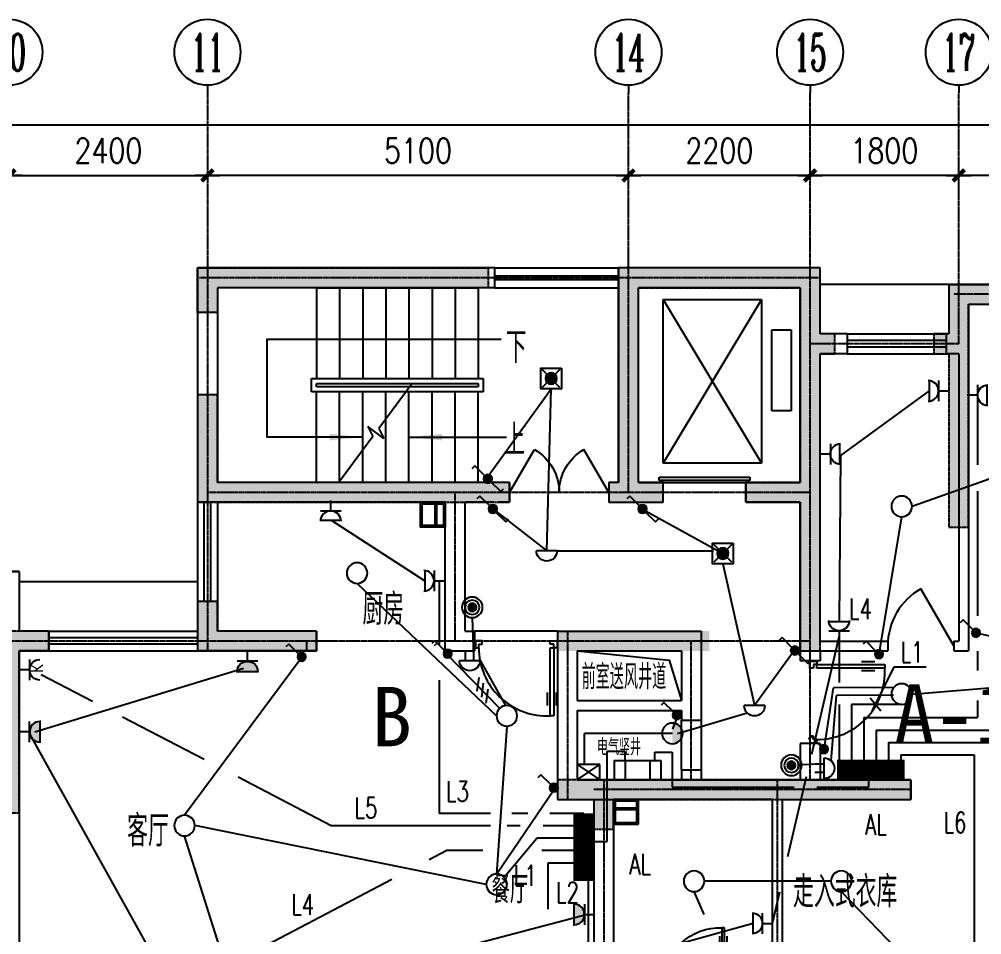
# Model space of a CAD drawing. Extents: x -170759 to 304867, y -311201 to 112352.
# Drawn here: x -66572 to -54913, y -274861 to -263772 of the extents above; entities that cross this region are included whole.
import ezdxf
from ezdxf.enums import TextEntityAlignment as Align

# ---------------------------------------------------------------- set-up
doc = ezdxf.new("R2010")
doc.units = 0
for name, pattern in [('ACAD_ISO04W100', [30.5, 24, -3, 0.5, -3]), ('DASH', [0.35, 0.25, -0.1]), ('DOTE', [2.42, 2, -0.2, 0.02, -0.2])]:
    doc.linetypes.add(name, pattern=pattern)
doc.layers.get('0').update_dxf_attribs({"linetype": 'CONTINUOUS'})
doc.layers.get('DEFPOINTS').update_dxf_attribs({"linetype": 'CONTINUOUS'})
for name, color, linetype in [('AXIS', 3, 'CONTINUOUS'), ('AXIS_TEXT', 7, 'CONTINUOUS'), ('DOOR', 2, 'CONTINUOUS'), ('DOTE', 251, 'CONTINUOUS'), ('EQUIP', 3, 'CONTINUOUS'), ('PUB_DIM', 3, 'CONTINUOUS'), ('PUB_DIM1', 3, 'CONTINUOUS'), ('STAIR', 2, 'CONTINUOUS'), ('TC', 253, 'CONTINUOUS'), ('TEX', 7, 'CONTINUOUS'), ('TEXT', 6, 'CONTINUOUS'), ('WALL', 7, 'CONTINUOUS'), ('WINDOW', 151, 'CONTINUOUS'), ('WINDOW_TEXT', 7, 'CONTINUOUS'), ('WIRE', 1, 'CONTINUOUS'), ('WZ', 3, 'CONTINUOUS'), ('ZXX', 2, 'ACAD_ISO04W100'), ('标注', 7, 'CONTINUOUS')]:
    doc.layers.add(name, color=color, linetype=linetype)
doc.styles.add('-黑体', font='SIMHEI.TTF', dxfattribs={"width": 0.8})
doc.styles.add('COMPLEX', font='COMPLEX')
doc.styles.add('DIM_FONT', font='SIMPLEX.shx', dxfattribs={"width": 0.8})
doc.styles.add('HZFS', font='txt.shx', dxfattribs={"width": 0.8, "bigfont": 'msi_fsx.shx'})
doc.styles.add('HZS', font='txt', dxfattribs={"width": 0.7, "bigfont": 'HZS'})
doc.styles.add('HZXXX', font='romans', dxfattribs={"width": 0.7, "bigfont": 'hzs'})
doc.styles.add('SIMPLEX', font='SIMPLEX.SHX')
doc.dimstyles.new('AXIS', dxfattribs={"dimtxt": 300, "dimasz": 1, "dimexe": 250, "dimexo": 300, "dimgap": 150, "dimtad": 1, "dimdec": 0, "dimdsep": 46, "dimtxsty": 'DIM_FONT', "dimblk": '_DIMX', "dimblk1": '_DIMX', "dimblk2": '_DIMX', "dimcen": 2.5, "dimse1": 1, "dimse2": 1, "dimclrd": 3, "dimclre": 3, "dimclrt": 7, "dimadec": 0, "dimazin": 0, "dimtfac": 1, "dimtdec": 0, "dimtix": 1, "dimtmove": 2, "dimatfit": 3, "dimldrblk": '_DIMX', "dimfxl": 0, "dimtolj": 1, "dimtzin": 0, "dimarcsym": 0})

# ---------------------------------------------------------------- blocks, each defined once
blk = doc.blocks.new('_LINKPT1')
blk.add_line((0, 0), (0, 0))
blk = doc.blocks.new('_X28BKO')
for p, q in [((0.147, 0.356), (0.625, 0.833)), ((0.625, 0.833), (0.766, 0.692)), ((-0.147, 0.061), (-0.625, -0.417)), ((-0.625, -0.417), (-0.766, -0.275))]:
    blk.add_line(p, q)
blk.add_circle((0, 0.208), 0.208)
blk.add_circle((0, 0.208), 0.208)
for points in [[(0.18, 0.313), (-0.18, 0.313), (0.208, 0.208), (-0.208, 0.208)], [(-0.18, 0.313), (0.18, 0.313), (-0.208, 0.208), (0.208, 0.208)], [(0.18, 0.104), (-0.18, 0.104), (0.208, 0.208), (-0.208, 0.208)], [(-0.18, 0.104), (0.18, 0.104), (-0.208, 0.208), (0.208, 0.208)], [(0.104, 0.389), (-0.104, 0.389), (0.18, 0.313), (-0.18, 0.313)], [(-0.104, 0.389), (0.104, 0.389), (-0.18, 0.313), (0.18, 0.313)], [(0.104, 0.028), (-0.104, 0.028), (0.18, 0.104), (-0.18, 0.104)], [(-0.104, 0.028), (0.104, 0.028), (-0.18, 0.104), (0.18, 0.104)], [(0, 0.417), (0, 0.417), (0.104, 0.389), (-0.104, 0.389)], [(0, 0.417), (0, 0.417), (-0.104, 0.389), (0.104, 0.389)], [(0, 0), (0, 0), (0.104, 0.028), (-0.104, 0.028)], [(0, 0), (0, 0), (-0.104, 0.028), (0.104, 0.028)]]:
    blk.add_solid(points)
at = {"xscale": 0.002, "yscale": 0.002, "zscale": 0.002}
for p in [(-0.208, 0.208), (0, 0.417), (0.208, 0.208), (0, 0)]:
    blk.add_blockref('_LINKPT1', p, dxfattribs=at)
at = {"style": 'DIM_FONT', "width": 0.8, "flags": 9}
blk.add_attdef('A', (0, 0), '', height=0.00002, dxfattribs=at)
blk = doc.blocks.new('_DBLK1')
for p, q in [((-0.5, 0), (-0.25, -0.433)), ((0.5, 0), (0.25, -0.433))]:
    blk.add_line(p, q)
for centre, start, end in [((-0.5, 0), 300, 0), ((0.5, 0), 180, 240)]:
    blk.add_arc(centre, 0.5, start, end)
at = {"layer": 'WINDOW_TEXT', "style": 'SIMPLEX', "flags": 9}
blk.add_attdef('A', text='', height=1, dxfattribs=at).set_placement((0, 1.5), align=Align.MIDDLE)
blk = doc.blocks.new('_WBLK')
for p, q in [((-0.5, 0.5), (0.5, 0.5)), ((0.5, 0.1667), (-0.5, 0.1667)), ((0.5, -0.1667), (-0.5, -0.1667)), ((-0.5, -0.5), (0.5, -0.5))]:
    blk.add_line(p, q)
at = {"layer": 'WINDOW_TEXT', "style": 'SIMPLEX', "flags": 9}
blk.add_attdef('A', text='', height=1, dxfattribs=at).set_placement((0, 1.5), align=Align.MIDDLE)
blk = doc.blocks.new('M_X23')
for p, q in [((-0.5, 1.05), (-0.5, 1)), ((-0.5, 1), (0.5, 1)), ((0.5, 1.05), (0.5, 1)), ((0.5, 0.5), (-0.5, 0.5)), ((0, 0.5), (0, 0))]:
    blk.add_line(p, q)
blk.add_arc((0, 1), 0.5, 180, 0)
for points in [[(0.433, 0.75), (-0.433, 0.75), (0.5, 1), (-0.5, 1)], [(0.25, 0.567), (-0.25, 0.567), (0.433, 0.75), (-0.433, 0.75)], [(0, 0.5), (0, 0.5), (0.25, 0.567), (-0.25, 0.567)]]:
    blk.add_solid(points)
blk.add_blockref('_LINKPT1', (0.001, 0))
at = {"width": 0.8, "flags": 9}
blk.add_attdef('A', (0, 0), '', height=0.00002, dxfattribs=at)
blk = doc.blocks.new('_X27OFR')
for p, q in [((0.25, 0.25), (-0.25, 0.25)), ((0, 0.25), (0, 0))]:
    blk.add_line(p, q)
blk.add_arc((0, 0.5), 0.25, 180, 0)
at = {"xscale": 0.002, "yscale": 0.002, "zscale": 0.002}
blk.add_blockref('_LINKPT1', (0, 0), dxfattribs=at)
at = {"style": 'DIM_FONT', "width": 0.8}
blk.add_text('K', height=0.3, dxfattribs=at).set_placement((-0.075, 0.274))
at = {"style": 'DIM_FONT', "width": 0.8, "flags": 9}
blk.add_attdef('A', (0, 0), '', height=0.00002, dxfattribs=at)
blk = doc.blocks.new('_Y0FUQ')
blk.add_circle((0, 0), 0.5)
at = {"xscale": 0.002, "yscale": 0.002, "zscale": 0.002}
for p in [(0, 0.5), (-0.5, 0), (0.5, 0), (0, -0.5)]:
    blk.add_blockref('_LINKPT1', p, dxfattribs=at)
at = {"style": 'DIM_FONT', "width": 0.8, "flags": 9}
blk.add_attdef('A', (0, 0), '', height=0.00002, dxfattribs=at)
blk = doc.blocks.new('M_A23MCU')
for p, q in [((-0.454, 0.081), (-0.454, 0.905)), ((-0.454, 0.905), (-0.413, 0.905)), ((-0.413, 0.905), (-0.413, 0.081)), ((-0.489, 0.782), (-0.489, 0.624)), ((-0.378, 0.782), (-0.378, 0.624)), ((-0.495, -0.002), (-0.495, 0.081)), ((-0.495, 0.081), (-0.454, 0.081)), ((-0.413, 0.081), (-0.454, 0.081)), ((-0.454, 0.081), (-0.454, 0.039)), ((-0.454, 0.039), (-0.413, 0.039)), ((-0.413, 0.039), (-0.413, -0.002)), ((0.412, 0.039), (0.412, -0.002)), ((0.453, 0.039), (0.412, 0.039)), ((0.453, 0.081), (0.453, 0.039)), ((0.494, 0.081), (0.453, 0.081)), ((0.494, -0.002), (0.494, 0.081)), ((-0.413, -0.002), (-0.495, -0.002)), ((-0.495, -0.002), (-0.495, -0.002)), ((0.412, -0.002), (0.494, -0.002)), ((0.494, -0.002), (0.494, -0.002))]:
    blk.add_line(p, q)
blk.add_arc((-0.372, 0.082), 0.825, 359.9283, 92.866)
blk = doc.blocks.new('M_X24ZVU')
for p, q in [((0.497, 0.95), (-0.497, 0.95)), ((0.5, 0.5), (-0.5, 0.5)), ((0, 0.5), (0, 0))]:
    blk.add_line(p, q)
blk.add_arc((0, 1), 0.5, 180, 0)
blk.add_blockref('_LINKPT1', (0, 0))
at = {"width": 0.8, "flags": 9}
blk.add_attdef('A', (0, 0), '', height=0.00002, dxfattribs=at)
blk = doc.blocks.new('M_X2')
for p, q in [((0.147, 0.356), (0.625, 0.833)), ((0.625, 0.833), (0.766, 0.692))]:
    blk.add_line(p, q)
blk.add_circle((0, 0.208), 0.208)
for points in [[(-0.18, 0.313), (0.18, 0.313), (-0.208, 0.208), (0.208, 0.208)], [(-0.18, 0.104), (0.18, 0.104), (-0.208, 0.208), (0.208, 0.208)], [(-0.104, 0.389), (0.104, 0.389), (-0.18, 0.313), (0.18, 0.313)], [(-0.104, 0.028), (0.104, 0.028), (-0.18, 0.104), (0.18, 0.104)], [(0, 0.417), (0, 0.417), (-0.104, 0.389), (0.104, 0.389)], [(0, 0), (0, 0), (-0.104, 0.028), (0.104, 0.028)]]:
    blk.add_solid(points)
for p in [(-0.208, 0.208), (0, 0.417), (0.208, 0.208), (0, 0)]:
    blk.add_blockref('_LINKPT1', p)
at = {"width": 0.8, "flags": 9}
blk.add_attdef('A', (0, 0), '', height=0.00002, dxfattribs=at)
blk = doc.blocks.new('M_Y22UGQ')
blk.add_circle((0, 0.5), 0.5)
for points in [[(0.433, 0.25), (-0.433, 0.25), (0.5, 0.5), (-0.5, 0.5)], [(0.25, 0.067), (-0.25, 0.067), (0.433, 0.25), (-0.433, 0.25)], [(0, 0), (0, 0), (0.25, 0.067), (-0.25, 0.067)]]:
    blk.add_solid(points)
for p in [(0, 1), (0, 1), (-0.5, 0.5), (-0.5, 0.5), (0.5, 0.5), (0.5, 0.5), (0, 0), (0, 0)]:
    blk.add_blockref('_LINKPT1', p)
at = {"width": 0.8, "flags": 9}
blk.add_attdef('A', (0, 0), '', height=0.00002, dxfattribs=at)
blk = doc.blocks.new('M_X6')
for p, q in [((0.147, 0.356), (0.625, 0.833)), ((0.512, 0.72), (0.653, 0.579)), ((0.625, 0.833), (0.766, 0.692))]:
    blk.add_line(p, q)
blk.add_circle((0, 0.208), 0.208)
for points in [[(-0.18, 0.313), (0.18, 0.313), (-0.208, 0.208), (0.208, 0.208)], [(-0.18, 0.104), (0.18, 0.104), (-0.208, 0.208), (0.208, 0.208)], [(-0.104, 0.389), (0.104, 0.389), (-0.18, 0.313), (0.18, 0.313)], [(-0.104, 0.028), (0.104, 0.028), (-0.18, 0.104), (0.18, 0.104)], [(0, 0.417), (0, 0.417), (-0.104, 0.389), (0.104, 0.389)], [(0, 0), (0, 0), (-0.104, 0.028), (0.104, 0.028)]]:
    blk.add_solid(points)
for p in [(-0.208, 0.208), (0, 0.417), (0.208, 0.208), (0, 0)]:
    blk.add_blockref('_LINKPT1', p)
at = {"width": 0.8, "flags": 9}
blk.add_attdef('A', (0, 0), '', height=0.00002, dxfattribs=at)
blk = doc.blocks.new('M_I41IIR')
for p, q in [((-0.5, 0), (0.5, 0)), ((-0.2, 0), (-0.2, -0.45)), ((0.2, 0), (0.2, -0.45))]:
    blk.add_line(p, q)
blk.add_arc((0, 0), 0.5, 0, 180)
for p in [(-0.2, -0.45), (0.2, -0.45)]:
    blk.add_blockref('_LINKPT1', p)
at = {"width": 0.8, "flags": 9}
blk.add_attdef('A', (0, 0), '', height=0.00002, dxfattribs=at)
blk = doc.blocks.new('_WIE3')
for p, q in [((-0.2, 0.4), (-1, -0.4)), ((0.4, 0.4), (-0.4, -0.4)), ((1, 0.4), (0.2, -0.4))]:
    blk.add_line(p, q)
at = {"width": 0.8}
blk.add_attdef('N', text='', height=1, dxfattribs=at).set_placement((-0.017, 1.056), align=Align.MIDDLE)
blk = doc.blocks.new('M_I58TDZ')
for radius in [0.5, 0.35, 0.2]:
    blk.add_circle((0, 0), radius)
for points in [[(-0.173, 0.1), (0.173, 0.1), (-0.2, 0), (0.2, 0)], [(-0.173, -0.1), (0.173, -0.1), (-0.2, 0), (0.2, 0)], [(-0.1, 0.173), (0.1, 0.173), (-0.173, 0.1), (0.173, 0.1)], [(0, 0.2), (0, 0.2), (-0.1, 0.173), (0.1, 0.173)], [(-0.1, -0.173), (0.1, -0.173), (-0.173, -0.1), (0.173, -0.1)], [(0, -0.2), (0, -0.2), (-0.1, -0.173), (0.1, -0.173)]]:
    blk.add_solid(points)
for p in [(0, 0.5), (-0.5, 0), (0.5, 0), (0, -0.5)]:
    blk.add_blockref('_LINKPT1', p)
at = {"width": 0.8, "flags": 9}
blk.add_attdef('A', (0, 0), '', height=0.00002, dxfattribs=at)
blk = doc.blocks.new('M_Y9')
for p, q in [((-0.429, 0.429), (0.429, -0.429)), ((-0.429, -0.429), (0.429, 0.429))]:
    blk.add_line(p, q)
blk.add_lwpolyline([(-0.5, 0.5), (-0.5, -0.5), (0.5, -0.5), (0.5, 0.5)], close=True)
blk.add_circle((0, 0), 0.275)
for points in [[(-0.238, 0.137), (0.238, 0.137), (-0.275, 0), (0.275, 0)], [(-0.238, -0.137), (0.238, -0.137), (-0.275, 0), (0.275, 0)], [(-0.137, 0.238), (0.137, 0.238), (-0.238, 0.137), (0.238, 0.137)], [(0, 0.275), (0, 0.275), (-0.137, 0.238), (0.137, 0.238)], [(-0.137, -0.238), (0.137, -0.238), (-0.238, -0.137), (0.238, -0.137)], [(0, -0.275), (0, -0.275), (-0.137, -0.238), (0.137, -0.238)]]:
    blk.add_solid(points)
for p in [(0, 0.5), (-0.5, 0), (0.5, 0), (0, -0.5)]:
    blk.add_blockref('_LINKPT1', p)
at = {"width": 0.8, "flags": 9}
blk.add_attdef('A', (0, 0), '', height=0.00002, dxfattribs=at)
blk = doc.blocks.new('_Y0SCX')
blk.add_line((-0.5, 0), (0.5, 0))
blk.add_arc((0, 0), 0.5, 180, 0)
at = {"xscale": 0.002, "yscale": 0.002, "zscale": 0.002}
for p in [(-0.5, 0), (0, 0), (0.5, 0), (0, -0.5)]:
    blk.add_blockref('_LINKPT1', p, dxfattribs=at)
at = {"style": 'DIM_FONT', "width": 0.8, "flags": 9}
blk.add_attdef('A', (0, 0), '', height=0.00002, dxfattribs=at)
blk = doc.blocks.new('_DBLK')
blk.add_line((-0.5, 0), (0, -0.866))
blk.add_arc((-0.5, 0), 1, 300, 0)
at = {"layer": 'WINDOW_TEXT', "style": 'SIMPLEX', "flags": 9}
blk.add_attdef('A', text='', height=1, dxfattribs=at).set_placement((0, 1.5), align=Align.MIDDLE)
blk = doc.blocks.new('_DIMX')
blk.add_line((-150, 0), (150, 0))
at = {"const_width": 50}
blk.add_lwpolyline([(-70, -70), (70, 70)], dxfattribs=at)
blk = doc.blocks.new('*D594')
at = {"layer": 'AXIS', "color": 3, "lineweight": -2}
blk.add_line((-56993, -265664), (-59191, -265664), dxfattribs=at)
at = {"layer": 'DEFPOINTS', "color": 0}
for p in [(-59192, -265664), (-56992, -266590), (-59192, -266663)]:
    blk.add_point(p, dxfattribs=at)
at = {"layer": 'AXIS', "color": 3, "lineweight": -2, "rotation": 180}
blk.add_blockref('_DIMX', (-59192, -265664), dxfattribs=at)
at = {"layer": 'AXIS', "color": 3, "lineweight": -2}
blk.add_blockref('_DIMX', (-56992, -265664), dxfattribs=at)
at = {"layer": 'AXIS', "color": 7, "insert": (-58092, -265364), "char_height": 300, "attachment_point": 5, "style": 'DIM_FONT'}
blk.add_mtext('\\A1;2200', dxfattribs=at)
blk = doc.blocks.new('_AXISO')
blk.add_circle((0, 0), 0.5)
at = {"layer": 'AXIS_TEXT', "style": 'COMPLEX', "width": 1.041667}
blk.add_attdef('A', text='', height=0.56, dxfattribs=at).set_placement((-0.25, -0.28), (0.25, -0.28), align=Align.FIT)
blk = doc.blocks.new('*D597')
at = {"layer": 'AXIS', "color": 3, "lineweight": -2}
blk.add_line((-59193, -265664), (-64291, -265664), dxfattribs=at)
at = {"layer": 'DEFPOINTS', "color": 0}
for p in [(-64292, -265664), (-64292, -266590), (-59192, -266663)]:
    blk.add_point(p, dxfattribs=at)
at = {"layer": 'AXIS', "color": 3, "lineweight": -2, "rotation": 180}
blk.add_blockref('_DIMX', (-64292, -265664), dxfattribs=at)
at = {"layer": 'AXIS', "color": 3, "lineweight": -2}
blk.add_blockref('_DIMX', (-59192, -265664), dxfattribs=at)
at = {"layer": 'AXIS', "color": 7, "insert": (-61742, -265364), "char_height": 300, "attachment_point": 5, "style": 'DIM_FONT'}
blk.add_mtext('\\A1;5100', dxfattribs=at)
blk = doc.blocks.new('_ARROW')
blk.add_solid([(0, 0), (-1, 0.1), (-1, -0.1)])
blk = doc.blocks.new('*D602')
at = {"layer": 'AXIS', "color": 3, "lineweight": -2}
blk.add_line((-55193, -265664), (-56991, -265664), dxfattribs=at)
at = {"layer": 'DEFPOINTS', "color": 0}
for p in [(-56992, -265664), (-55192, -266443), (-56992, -266590)]:
    blk.add_point(p, dxfattribs=at)
at = {"layer": 'AXIS', "color": 3, "lineweight": -2, "rotation": 180}
blk.add_blockref('_DIMX', (-56992, -265664), dxfattribs=at)
at = {"layer": 'AXIS', "color": 3, "lineweight": -2}
blk.add_blockref('_DIMX', (-55192, -265664), dxfattribs=at)
at = {"layer": 'AXIS', "color": 7, "insert": (-56092, -265364), "char_height": 300, "attachment_point": 5, "style": 'DIM_FONT'}
blk.add_mtext('\\A1;1800', dxfattribs=at)
blk = doc.blocks.new('*D603')
at = {"layer": 'AXIS', "color": 3, "lineweight": -2}
blk.add_line((-50793, -265664), (-55191, -265664), dxfattribs=at)
at = {"layer": 'DEFPOINTS', "color": 0}
for p in [(-55192, -265664), (-55192, -266490), (-50792, -266552)]:
    blk.add_point(p, dxfattribs=at)
at = {"layer": 'AXIS', "color": 3, "lineweight": -2, "rotation": 180}
blk.add_blockref('_DIMX', (-55192, -265664), dxfattribs=at)
at = {"layer": 'AXIS', "color": 3, "lineweight": -2}
blk.add_blockref('_DIMX', (-50792, -265664), dxfattribs=at)
at = {"layer": 'AXIS', "color": 7, "insert": (-52992, -265364), "char_height": 300, "attachment_point": 5, "style": 'DIM_FONT'}
blk.add_mtext('\\A1;4400', dxfattribs=at)

msp = doc.modelspace()

# ---------------------------------------------------------------- hatches: boundary and pattern name
at = {"layer": 'ZXX'}
h = msp.add_hatch(color=256, dxfattribs=at)
h.paths.add_polyline_path([(-64291.84658, -266783.19505), (-60891.84658, -266783.19505), (-60891.84658, -266903.19505), (-64291.84658, -266903.19505)])
h.paths.add_polyline_path([(-64291.84658, -266903.19505), (-60891.84658, -266903.19505), (-60891.84658, -267023.19505), (-64171.84658, -267023.19505), (-64171.84658, -267323.19505), (-64291.84658, -267323.19505)])
h.paths.add_polyline_path([(-64411.84658, -266783.19505), (-64291.84658, -266783.19505), (-64291.84658, -267323.19505), (-64411.84658, -267323.19505)])
for points in [[(-56871.84658, -271423.19505), (-56871.84658, -267823.19505), (-56691.84658, -267823.19505), (-56691.84658, -267583.19505), (-56871.84658, -267583.19505), (-56871.84658, -266783.19505), (-59311.84658, -266783.19505), (-59311.84658, -269383.19505), (-59431.84658, -269383.19505), (-59431.84658, -269623.19505), (-58771.84658, -269623.19505), (-58771.84658, -269383.19505), (-59071.84658, -269383.19505), (-59071.84658, -267023.19505), (-57111.84658, -267023.19505), (-57111.84658, -269383.19505), (-57771.84658, -269383.19505), (-57771.84658, -269623.19505), (-57111.84658, -269623.19505), (-57111.84658, -271423.19505)], [(-55771.84658, -273223.19505), (-55771.84658, -272983.19505), (-60051.84658, -272983.19505), (-60051.84658, -273223.19505), (-59611.84658, -273223.19505), (-59611.84658, -273583.19505), (-59371.84658, -273583.19505), (-59371.84658, -273223.19505)]]:
    msp.add_hatch(color=256, dxfattribs=at).paths.add_polyline_path(points)
h = msp.add_hatch(color=256, dxfattribs=at)
h.paths.add_polyline_path([(-55191.84658, -266983.19505), (-54191.84658, -266983.19505), (-54191.84658, -267103.19505), (-55191.84658, -267103.19505)])
h.paths.add_polyline_path([(-55191.84658, -267103.19505), (-54191.84658, -267103.19505), (-54191.84658, -267223.19505), (-55071.84658, -267223.19505), (-55071.84658, -269923.19505), (-55311.84658, -269923.19505), (-55311.84658, -267823.19505), (-55491.84658, -267823.19505), (-55491.84658, -267703.19505), (-55191.84658, -267703.19505)])
h.paths.add_polyline_path([(-55311.84658, -266983.19505), (-55191.84658, -266983.19505), (-55191.84658, -267703.19505), (-55491.84658, -267703.19505), (-55491.84658, -267583.19505), (-55311.84658, -267583.19505)])
h = msp.add_hatch(color=256, dxfattribs=at)
h.paths.add_polyline_path([(-64291.84658, -268323.19505), (-64171.84658, -268323.19505), (-64171.84658, -269383.19505), (-60631.84658, -269383.19505), (-60631.84658, -269503.19505), (-64291.84658, -269503.19505)])
h.paths.add_polyline_path([(-61291.84658, -269503.19505), (-60631.84658, -269503.19505), (-60631.84658, -269623.19505), (-61291.84658, -269623.19505)])
h.paths.add_polyline_path([(-64291.84658, -269503.19505), (-61291.84658, -269503.19505), (-61291.84658, -269623.19505), (-64291.84658, -269623.19505)])
h.paths.add_polyline_path([(-64411.84658, -268323.19505), (-64291.84658, -268323.19505), (-64291.84658, -269503.19505), (-64411.84658, -269503.19505)])
h.paths.add_polyline_path([(-64411.84658, -269503.19505), (-64291.84658, -269503.19505), (-64291.84658, -269623.19505), (-64411.84658, -269623.19505)])
h = msp.add_hatch(color=256, dxfattribs=at)
h.paths.add_polyline_path([(-64411.84658, -270823.19505), (-64291.84658, -270823.19505), (-64291.84658, -271303.19505), (-64411.84658, -271303.19505)])
h.paths.add_polyline_path([(-64291.84658, -270823.19505), (-64171.84658, -270823.19505), (-64171.84658, -271183.19505), (-62971.84658, -271183.19505), (-62971.84658, -271303.19505), (-64291.84658, -271303.19505)])
h.paths.add_polyline_path([(-64291.84658, -271303.19505), (-62971.84658, -271303.19505), (-62971.84658, -271423.19505), (-64291.84658, -271423.19505)])
h.paths.add_polyline_path([(-64411.84658, -271303.19505), (-64291.84658, -271303.19505), (-64291.84658, -271423.19505), (-64411.84658, -271423.19505)])
h = msp.add_hatch(color=256, dxfattribs=at)
h.paths.add_polyline_path([(-67171.84658, -271183.19505), (-67171.84658, -271303.19505), (-66691.84658, -271303.19505), (-66211.84658, -271303.19505), (-66211.84658, -271183.19505)])
h.paths.add_polyline_path([(-67171.84658, -271303.19505), (-67171.84658, -271423.19505), (-66811.84658, -271423.19505), (-66811.84658, -273383.19505), (-66571.84658, -273383.19505), (-66571.84658, -271423.19505), (-66211.84658, -271423.19505), (-66211.84658, -271303.19505), (-66691.84658, -271303.19505)])
h = msp.add_hatch(color=256, dxfattribs=at)
h.paths.add_polyline_path([(-60051.84658, -271303.19505), (-60051.84658, -271183.19505), (-58211.84658, -271183.19505), (-58211.84658, -271303.19505)])
h.paths.add_polyline_path([(-58211.84658, -271303.19505), (-58211.84658, -271423.19505), (-60051.84658, -271423.19505), (-60051.84658, -271303.19505)])

# ---------------------------------------------------------------- linework, layer by layer
at = {"color": 2}
for p, q in [((-61531.84658, -269903.19505), (-61531.84658, -269643.19505)), ((-61531.84658, -269903.19505), (-61531.84658, -269643.19505)), ((-61511.84658, -269903.19505), (-61511.84658, -269643.19505)), ((-61511.84658, -269903.19505), (-61511.84658, -269643.19505)), ((-59351.84658, -273323.19505), (-59091.84658, -273323.19505)), ((-59351.84658, -273323.19505), (-59091.84658, -273323.19505)), ((-59351.84658, -273323.19505), (-59091.84658, -273323.19505)), ((-59351.84658, -273343.19505), (-59091.84658, -273343.19505)), ((-59351.84658, -273343.19505), (-59091.84658, -273343.19505)), ((-59351.84658, -273343.19505), (-59091.84658, -273343.19505))]:
    msp.add_line(p, q, dxfattribs=at)
for points in [[(-61711.84658, -269623.19505), (-61411.84658, -269623.19505), (-61411.84658, -269923.19505), (-61711.84658, -269923.19505)], [(-61711.84658, -269623.19505), (-61411.84658, -269623.19505), (-61411.84658, -269923.19505), (-61711.84658, -269923.19505)], [(-61691.84658, -269643.19505), (-61431.84658, -269643.19505), (-61431.84658, -269903.19505), (-61691.84658, -269903.19505)], [(-61691.84658, -269643.19505), (-61431.84658, -269643.19505), (-61431.84658, -269903.19505), (-61691.84658, -269903.19505)], [(-59071.84658, -273523.19505), (-59071.84658, -273223.19505), (-59371.84658, -273223.19505), (-59371.84658, -273523.19505)], [(-59071.84658, -273523.19505), (-59071.84658, -273223.19505), (-59371.84658, -273223.19505), (-59371.84658, -273523.19505)], [(-59091.84658, -273503.19505), (-59091.84658, -273243.19505), (-59351.84658, -273243.19505), (-59351.84658, -273503.19505)], [(-59091.84658, -273503.19505), (-59091.84658, -273243.19505), (-59351.84658, -273243.19505), (-59351.84658, -273503.19505)]]:
    msp.add_lwpolyline(points, close=True, dxfattribs=at)
at = {"layer": 'AXIS'}
for p, q in [((-64291.84658, -264571.67277), (-64291.84658, -264662.11205)), ((-59191.84658, -264571.67277), (-59191.84658, -264662.11205)), ((-56991.84658, -264571.67277), (-56991.84658, -264662.11205)), ((-55191.84658, -264571.67277), (-55191.84658, -264662.11205)), ((-57771.84658, -269383.19505), (-57771.84658, -269623.19505)), ((-57111.84658, -269623.19505), (-57771.84658, -269623.19505))]:
    msp.add_line(p, q, dxfattribs=at)
msp.add_lwpolyline([(-59811.84658, -271423.19505), (-58697.2734, -271535.25211), (-58551.84658, -272023.19505)], dxfattribs=at)
at = {"layer": 'DOOR'}
for p, q in [((-55311.84658, -266983.19505), (-56871.84658, -266983.19505)), ((-66571.84658, -270583.19505), (-64411.84658, -270583.19505))]:
    msp.add_line(p, q, dxfattribs=at)
at = {"layer": 'DOTE', "linetype": 'DOTE', "ltscale": 0.5}
for p, q in [((-64291.84658, -264662.11205), (-64291.84658, -271423.19505)), ((-59191.84658, -269503.19505), (-59191.84658, -264662.11205)), ((-56991.84658, -272983.19505), (-56991.84658, -264662.11205)), ((-55191.84658, -267703.19505), (-55191.84658, -264662.11205)), ((-56891.84658, -266903.19505), (-64389.84658, -266903.19505)), ((-47871.51315, -267103.19505), (-55251.84658, -267103.19505)), ((-55191.84658, -267703.19505), (-56991.84658, -267703.19505)), ((-56991.84658, -269503.19505), (-64291.84658, -269503.19505)), ((-61291.84658, -271303.19505), (-61291.84658, -269503.19505)), ((-59931.84658, -271183.19505), (-59931.84658, -273223.19505)), ((-56991.84658, -271303.19505), (-66691.84658, -271303.19505)), ((-63091.84658, -271303.19505), (-63091.84658, -271423.19505)), ((-58431.84658, -272983.19505), (-58431.84658, -271303.19505)), ((-59491.84658, -272983.19505), (-59491.84658, -284523.80575)), ((-57391.84658, -272983.19505), (-57391.84658, -275623.19505)), ((-55771.84658, -273103.19505), (-59611.84658, -273103.19505))]:
    msp.add_line(p, q, dxfattribs=at)
at = {"layer": 'PUB_DIM1'}
for points in [[(-62411.79946, -268833.19505), (-63568.64375, -268833.19505), (-63568.64375, -267647.0932), (-60735.00091, -267647.0932)], [(-61851.79946, -268833.19505), (-60668.06794, -268833.19505)]]:
    msp.add_lwpolyline(points, dxfattribs=at)
at = {"layer": 'STAIR'}
for p, q in [((-62971.79946, -267023.19505), (-61011.79946, -267023.19505)), ((-62971.79946, -267023.19505), (-62971.79946, -268123.19505)), ((-62691.79946, -267023.19505), (-62691.79946, -268123.19505)), ((-62411.79946, -267023.19505), (-62411.79946, -268123.19505)), ((-62131.79946, -267023.19505), (-62131.79946, -268123.19505)), ((-61851.79946, -267023.19505), (-61851.79946, -268123.19505)), ((-61571.79946, -267023.19505), (-61571.79946, -268123.19505)), ((-61291.79946, -267023.19505), (-61291.79946, -268123.19505)), ((-61011.79946, -267023.19505), (-61011.79946, -268123.19505)), ((-58771.84658, -267166.38922), (-57582.5682, -267166.38922)), ((-57582.5682, -267166.38922), (-58771.84658, -269147.19505)), ((-58771.84658, -267166.38922), (-57582.5682, -269147.19505)), ((-58771.84658, -269147.19505), (-58771.84658, -267166.38922)), ((-57582.5682, -267166.38922), (-57582.5682, -269147.19505)), ((-57455.44433, -267534.92519, 0), (-57219.44433, -267534.92519, 0)), ((-57455.44433, -268514.92519, 0), (-57455.44433, -267534.92519, 0)), ((-57219.44433, -267534.92519, 0), (-57219.44433, -268514.92519, 0)), ((-63031.79946, -268123.19505), (-60951.79946, -268123.19505)), ((-63031.79946, -268283.19505), (-63031.79946, -268123.19505)), ((-60951.79946, -268123.19505), (-60951.79946, -268283.19505)), ((-62971.79946, -268183.19505), (-61011.79946, -268183.19505)), ((-62971.79946, -268223.19505), (-62971.79946, -268183.19505)), ((-61011.79946, -268223.19505), (-62971.79946, -268223.19505)), ((-61813.42108, -268183.19505), (-62216.94052, -268728.98447)), ((-61011.79946, -268183.19505), (-61011.79946, -268223.19505)), ((-60951.79946, -268283.19505), (-63031.79946, -268283.19505)), ((-62971.79946, -269383.19505), (-62971.79946, -268283.19505)), ((-62691.79946, -269383.19505), (-62691.79946, -268283.19505)), ((-62411.79946, -269383.19505), (-62411.79946, -268283.19505)), ((-62131.79946, -269383.19505), (-62131.79946, -268283.19505)), ((-61851.79946, -269383.19505), (-61851.79946, -268283.19505)), ((-61571.79946, -269383.19505), (-61571.79946, -268283.19505)), ((-61291.79946, -269383.19505), (-61291.79946, -268283.19505)), ((-61011.79946, -269383.19505), (-61011.79946, -268283.19505)), ((-57219.44433, -268514.92519, 0), (-57455.44433, -268514.92519, 0)), ((-62349.10212, -268705.89091), (-62288.28001, -268825.47632)), ((-62156.11842, -268848.56989), (-62349.10212, -268705.89091)), ((-62216.94052, -268728.98447), (-62156.11842, -268848.56989)), ((-62288.28001, -268825.47632), (-62691.79946, -269371.26575)), ((-57582.5682, -269147.19505), (-58771.84658, -269147.19505)), ((-58819.4697, -269317.38788), (-57721.44547, -269317.38788)), ((-58819.4697, -269358.61974), (-58819.4697, -269317.38788)), ((-57721.44547, -269317.38788), (-57721.44547, -269358.61974)), ((-61311.79946, -269383.19505), (-62971.79946, -269383.19505)), ((-57721.44547, -269358.61974), (-58819.4697, -269358.61974)), ((-58771.84658, -269383.19505), (-57771.84658, -269383.19505))]:
    msp.add_line(p, q, dxfattribs=at)
at = {"layer": 'TC'}
msp.add_line((-60051.84658, -271183.19505), (-61051.84658, -271183.19505), dxfattribs=at)
at = {"layer": 'WALL'}
for p, q in [((-60811.84658, -266783.19505), (-64411.84658, -266783.19505)), ((-64411.84658, -266783.19505), (-64411.84658, -267323.19505)), ((-60811.84658, -267023.19505, 19600), (-60811.84658, -266783.19505, 19600)), ((-56871.84658, -266783.19505), (-59311.84658, -266783.19505)), ((-59311.84658, -269383.19505), (-59311.84658, -266783.19505)), ((-56871.84658, -267583.19505), (-56871.84658, -266783.19505)), ((-55311.84658, -266983.19505), (-55311.84658, -267583.19505)), ((-55311.84658, -266983.19505), (-54391.84658, -266983.19505)), ((-60811.84658, -267023.19505), (-64171.84658, -267023.19505)), ((-64171.84658, -267023.19505), (-64171.84658, -267323.19505)), ((-57111.84658, -267023.19505), (-59071.84658, -267023.19505)), ((-59071.84658, -269383.19505), (-59071.84658, -267023.19505)), ((-57111.84658, -269383.19505), (-57111.84658, -267023.19505)), ((-55071.84658, -267223.19505), (-55071.84658, -267823.19505)), ((-55071.84658, -267223.19505), (-54391.84658, -267223.19505)), ((-64171.84658, -267323.19505), (-64411.84658, -267323.19505)), ((-56541.84658, -267583.19505), (-56871.84658, -267583.19505)), ((-56541.84658, -267583.19505), (-56541.84658, -267823.19505)), ((-55311.84658, -267583.19505), (-55341.84658, -267583.19505)), ((-55341.84658, -267583.19505), (-55341.84658, -267823.19505)), ((-55311.84658, -267583.19505), (-55311.84658, -267583.19505)), ((-56871.84658, -271303.19505), (-56871.84658, -267823.19505)), ((-56541.84658, -267823.19505), (-56871.84658, -267823.19505)), ((-55191.84658, -267823.19505), (-55341.84658, -267823.19505)), ((-55191.84658, -267823.19505), (-55191.84658, -271303.19505)), ((-55071.84658, -267823.19505), (-55071.84658, -271423.19505)), ((-64411.84658, -268323.19505), (-64411.84658, -269623.19505)), ((-64171.84658, -268323.19505), (-64411.84658, -268323.19505)), ((-64171.84658, -268323.19505), (-64171.84658, -269383.19505)), ((-60631.84658, -269383.19505), (-64171.84658, -269383.19505)), ((-60631.84658, -269383.19505), (-60631.84658, -269623.19505)), ((-59431.84658, -269383.19505), (-59431.84658, -269623.19505)), ((-59311.84658, -269383.19505), (-59431.84658, -269383.19505)), ((-59071.84658, -269383.19505), (-58771.84658, -269383.19505)), ((-58771.84658, -269623.19505), (-58771.84658, -269383.19505)), ((-57771.84658, -269623.19505), (-57771.84658, -269383.19505)), ((-57771.84658, -269383.19505), (-57111.84658, -269383.19505)), ((-64171.84658, -269623.19505), (-64411.84658, -269623.19505)), ((-61411.84658, -269623.19505), (-64171.84658, -269623.19505)), ((-64171.84658, -269623.19505), (-64171.84658, -269623.19505)), ((-61411.84658, -271423.19505), (-61411.84658, -269623.19505)), ((-60821.84658, -269623.19505), (-61171.84658, -269623.19505)), ((-61171.84658, -271183.19505), (-61171.84658, -269623.19505)), ((-60631.84658, -269623.19505), (-60761.84658, -269623.19505)), ((-59431.84658, -269623.19505), (-58771.84658, -269623.19505)), ((-57771.84658, -269623.19505), (-57111.84658, -269623.19505)), ((-57111.84658, -271183.19505), (-57111.84658, -269623.19505)), ((-66571.84658, -270463.19505), (-66811.84658, -270463.19505)), ((-66811.84658, -270463.19505), (-66571.84658, -270463.19505)), ((-66571.84658, -270463.19505), (-66571.84658, -271183.19505)), ((-64171.84658, -270823.19505), (-64411.84658, -270823.19505)), ((-64411.84658, -270823.19505), (-64411.84658, -271183.19505)), ((-64171.84658, -270823.19505), (-64171.84658, -271183.19505)), ((-66211.84658, -271183.19505), (-66571.84658, -271183.19505)), ((-66211.84658, -271183.19505), (-66211.84658, -271423.19505)), ((-64411.84658, -271183.19505), (-64411.84658, -271423.19505)), ((-64411.84658, -271183.19505), (-64411.84658, -271423.19505)), ((-62971.84658, -271183.19505), (-64171.84658, -271183.19505)), ((-62971.84658, -271183.19505), (-62971.84658, -271423.19505)), ((-61171.84658, -271183.19505), (-61051.84658, -271183.19505)), ((-61161.84658, -271183.19505), (-61051.84658, -271183.19505)), ((-61051.84658, -271423.19505), (-61051.84658, -271183.19505)), ((-60051.84658, -271183.19505), (-60051.84658, -273223.19505)), ((-60051.84658, -271183.19505), (-58311.84658, -271183.19505)), ((-58311.84658, -271183.19505), (-58311.84658, -272263.19505)), ((-57111.84658, -271423.19505), (-57111.84658, -271183.19505)), ((-57111.84658, -271423.19505), (-57111.84658, -271183.19505)), ((-56871.84658, -271303.19505), (-56051.84658, -271303.19505)), ((-56051.84658, -271303.19505), (-56051.84658, -271423.19505)), ((-55251.84658, -271303.19505), (-55191.84658, -271303.19505)), ((-55251.84658, -271303.19505), (-55251.84658, -271423.19505)), ((-66571.84658, -271423.19505), (-66571.84658, -275383.19505)), ((-66211.84658, -271423.19505), (-66571.84658, -271423.19505)), ((-62971.84658, -271423.19505), (-64411.84658, -271423.19505)), ((-61411.84658, -271423.19505), (-61051.84658, -271423.19505)), ((-60051.84658, -271423.19505), (-60051.84658, -273223.19505)), ((-59811.84658, -271423.19505), (-59811.84658, -272023.19505)), ((-59811.84658, -271423.19505), (-59811.84658, -272023.19505)), ((-59811.84658, -271423.19505), (-58551.84658, -271423.19505)), ((-58551.84658, -271423.19505), (-58551.84658, -272023.19505)), ((-57111.84658, -271423.19505), (-56871.84658, -271423.19505)), ((-57111.84658, -271423.19505), (-56871.84658, -271423.19505)), ((-57111.84658, -271423.19505), (-56871.84658, -271423.19505)), ((-57111.84658, -271423.19505), (-57111.84658, -271543.19505)), ((-57111.84658, -271423.19505), (-56871.84658, -271423.19505)), ((-56871.84658, -271423.19505), (-56051.84658, -271423.19505)), ((-56871.84658, -271423.19505), (-56871.84658, -271543.19505)), ((-55251.84658, -271423.19505), (-55071.84658, -271423.19505)), ((-56871.84658, -271543.19505), (-57111.84658, -271543.19505)), ((-59811.84658, -272023.19505), (-58551.84658, -272023.19505)), ((-59811.84658, -272143.19505), (-59811.84658, -272983.19505)), ((-59811.84658, -272143.19505), (-59811.84658, -272983.19505)), ((-59811.84658, -272143.19505), (-58551.84658, -272143.19505)), ((-58551.84658, -272143.19505), (-58551.84658, -272263.19505)), ((-58551.84658, -272263.19505), (-58311.84658, -272263.19505)), ((-57111.84658, -272543.19505), (-57111.84658, -272983.19505)), ((-56871.84658, -272543.19505), (-57111.84658, -272543.19505)), ((-56871.84658, -272543.19505), (-56871.84658, -272983.19505)), ((-58551.84658, -272863.19505), (-58551.84658, -272983.19505)), ((-58551.84658, -272863.19505), (-58311.84658, -272863.19505)), ((-58311.84658, -272863.19505), (-58311.84658, -272983.19505)), ((-59811.84658, -272983.19505), (-59091.84658, -272983.19505)), ((-59811.84658, -272983.19505), (-58751.84658, -272983.19505)), ((-59791.84658, -272983.19505), (-59091.84658, -272983.19505)), ((-59791.84658, -272983.19505), (-58751.84658, -272983.19505)), ((-59791.84658, -272983.19505), (-58751.84658, -272983.19505)), ((-59611.84658, -272983.19505), (-58751.84658, -272983.19505)), ((-59611.84658, -272983.19505), (-58431.84658, -272983.19505)), ((-59611.84658, -272983.19505), (-58551.84658, -272983.19505)), ((-58971.84658, -272983.19505), (-55771.84658, -272983.19505)), ((-55771.84658, -272983.19505), (-55771.84658, -273223.19505)), ((-60051.84658, -273223.19505), (-58751.84658, -273223.19505)), ((-60051.84658, -273223.19505), (-58751.84658, -273223.19505)), ((-60051.84658, -273223.19505), (-58751.84658, -273223.19505)), ((-60051.84658, -273223.19505), (-58751.84658, -273223.19505)), ((-59911.84658, -273223.19505), (-58751.84658, -273223.19505)), ((-59911.84658, -273223.19505), (-58751.84658, -273223.19505)), ((-59911.84658, -273223.19505), (-58751.84658, -273223.19505)), ((-59611.84658, -273223.19505), (-59611.84658, -275383.19505)), ((-57451.84658, -273223.19505), (-59371.84658, -273223.19505)), ((-57451.84658, -273223.19505), (-59371.84658, -273223.19505)), ((-59371.84658, -273223.19505), (-59371.84658, -275383.19505)), ((-57451.84658, -273223.19505), (-57451.84658, -275383.19505)), ((-57331.84658, -273223.19505), (-55771.84658, -273223.19505)), ((-57331.84658, -273223.19505), (-57331.84658, -275383.19505))]:
    msp.add_line(p, q, dxfattribs=at)
at = {"layer": 'WALL', "color": 2, "linetype": 'DASH'}
for p, q in [((-64411.84658, -267323.19505), (-64411.84658, -268323.19505)), ((-64171.84658, -267323.19505), (-64171.84658, -268323.19505))]:
    msp.add_line(p, q, dxfattribs=at)
at = {"layer": 'WALL', "color": 8}
for p, q in [((-58551.84658, -272863.19505), (-58551.84658, -272263.19505)), ((-58311.84658, -272263.19505), (-58311.84658, -272863.19505))]:
    msp.add_line(p, q, dxfattribs=at)
at = {"layer": 'WINDOW'}
for p, q in [((-59311.84658, -266787.21306), (-60811.84658, -266787.21306)), ((-59311.84658, -266883.19505), (-60811.84658, -266883.19505)), ((-60811.84658, -266923.19505, 19600), (-59311.84658, -266923.19505, 19600)), ((-60811.84658, -267023.19505), (-59311.84658, -267023.19505))]:
    msp.add_line(p, q, dxfattribs=at)
at = {"layer": 'WIRE'}
for p, q in [((-60896.22643, -269311.38584), (-60128.87584, -268248.26609)), ((-60182.28487, -270210.71377), (-60128.87584, -268248.26609)), ((-55549.34658, -268273.50872), (-56623.58001, -269054.87121)), ((-54963.01504, -268325.96527), (-54963.01504, -269169.01592)), ((-53008.20212, -268701.16389), (-55757.44705, -269672.37351)), ((-56623.58001, -269054.87121), (-56641.16123, -271065.69505)), ((-54963.01504, -269488.7308), (-54963.01504, -270996.24154)), ((-60835.51778, -269703.67668), (-60182.28487, -270210.71377)), ((-59022.24504, -269704.87434), (-58105.0183, -270210.71377)), ((-62791.84658, -269840.56464), (-61660.22001, -270573.63968)), ((-56157.22482, -271462.53179), (-55882.44705, -269797.37351)), ((-60057.28487, -270210.71377), (-58161.19351, -270210.71377)), ((-58049.31694, -270366.4324), (-57665.20183, -272085.7752)), ((-62479.32711, -270605.36485), (-60790.52391, -272209.36189)), ((-61485.22001, -270573.63968), (-61485.22001, -271345.92152)), ((-61064.52431, -271499.62859), (-61080.62616, -271020.17796)), ((-56641.16123, -271240.69505), (-56975.41595, -272676.80955)), ((-56641.16123, -271303.19505), (-56641.16123, -271804.96298)), ((-54982.92815, -271202.56457), (-52899.3691, -271677.83147)), ((-61401.39049, -271456.05802), (-60752.42658, -272119.51243)), ((-60989.52431, -271537.71211), (-60680.41643, -272085.25221)), ((-57211.08243, -271454.13468), (-57665.20183, -272085.7752)), ((-54963.01504, -271427.79755), (-54963.01504, -271661.15321)), ((-66384.34658, -272403.19505), (-63854.83712, -271632.38923)), ((-63176.5775, -271541.20398), (-64569.95649, -273414.04529)), ((-65684.4637, -272034.90464), (-66305.30933, -271711.20353)), ((-55757.44705, -271945.37848), (-52899.28697, -271716.92191)), ((-61485.22001, -271776.49106), (-61485.22001, -273392.26079)), ((-56823.58526, -272614.3074), (-56708.69236, -271869.19702)), ((-55980.84621, -271868.29018), (-56708.69236, -271869.19702)), ((-56736.26461, -272754.44993), (-56673.05084, -271961.85898)), ((-55980.84621, -271960.99655), (-56673.05084, -271961.85898)), ((-56641.16123, -272070.8259), (-56641.16123, -272803.19505)), ((-55882.44705, -272070.37848), (-56491.16123, -272071.76509)), ((-56491.16123, -272071.76509), (-56491.16123, -272803.19505)), ((-54963.01504, -272025.6281), (-54963.01504, -272231.16828)), ((-64333.52742, -272739.26584), (-65319.41838, -272225.23468)), ((-58606.24791, -272228.54047), (-58660.09976, -272371.9025)), ((-58597.59976, -272421.76609), (-57754.38595, -272173.36055)), ((-56341.16123, -272231.16828), (-56341.16123, -272803.19505)), ((-56341.16123, -272231.16828), (-54963.01504, -272231.16828)), ((-60665.52391, -272334.36189), (-60789.27398, -274126.45602)), ((-64877.10646, -275241.44823), (-66438.47317, -272434.44505)), ((-58660.09976, -272421.76608), (-59723.03172, -272421.76608)), ((-59723.03172, -272799.99252), (-59723.03172, -272421.76608)), ((-56191.16123, -272381.16828), (-52154.15281, -272381.16828)), ((-56191.16123, -272381.16828), (-56191.16123, -272803.19505)), ((-56041.16123, -272531.16828), (-54894.81816, -272531.16828)), ((-56041.16123, -272531.16828), (-56041.16123, -272803.19505)), ((-59449.05804, -273731.52553), (-59449.05804, -272641.60283)), ((-59233.07385, -272641.60283), (-59449.05804, -272641.60283)), ((-59233.07385, -272754.19188), (-59233.07385, -272641.60283)), ((-58872.96547, -272648.14556), (-58664.41215, -272648.14556)), ((-58872.96547, -272754.19188), (-58872.96547, -272648.14556)), ((-58664.41215, -272648.14556), (-58664.41215, -273071.82585)), ((-55891.16123, -272681.16828), (-55891.16123, -272803.19505)), ((-55891.16123, -272681.16828), (-55004.18739, -272681.16828)), ((-55004.18739, -272681.16828), (-55004.18739, -275604.35226)), ((-59811.84658, -272799.99252), (-59538.3265, -272983.19505)), ((-59811.84658, -272983.19505), (-59538.3265, -272799.99252)), ((-59233.07385, -272754.19188), (-59233.07385, -272983.19505)), ((-58931.89218, -272754.19188), (-58931.89218, -272983.19505)), ((-56879.39816, -272794.31788), (-57131.49263, -272804.96182)), ((-62793.4156, -273542.26079), (-63921.76, -272953.9562)), ((-57039.04116, -272950.1732), (-57263.88682, -273916.2152)), ((-56281.14814, -273071.82585), (-56281.14814, -272983.19505)), ((-60789.27398, -274126.45602), (-60097.34499, -273105.86689)), ((-58664.41215, -273071.82585), (-57183.60849, -273071.82585)), ((-56910.50916, -273071.82585), (-56281.14814, -273071.82585)), ((-60864.23768, -273392.26079), (-61485.22001, -273392.26079)), ((-60413.21336, -273392.26079), (-60606.50918, -273392.26079)), ((-59734.85204, -273392.26079), (-60144.74608, -273392.26079)), ((-60914.27398, -274251.45602), (-64444.95649, -273539.04529)), ((-60862.37609, -273542.26079), (-62793.4156, -273542.26079)), ((-60505.94884, -273542.26079), (-60660.27834, -273542.26079)), ((-59734.85204, -273542.26079), (-60224.65908, -273542.26079)), ((-63653.46246, -276555.86662), (-64569.95649, -273664.04529)), ((-60699.21074, -274164.77493), (-60300.59674, -273692.26079)), ((-59734.85204, -273692.26079), (-60300.59674, -273692.26079)), ((-59611.84658, -273731.52553), (-59449.05804, -273731.52553)), ((-61604.69047, -273949.72899), (-61399.74804, -273842.26079)), ((-60956.49459, -273842.26079), (-61399.74804, -273842.26079)), ((-59734.85204, -273842.26079), (-60242.37783, -273842.26079)), ((-60169.11896, -273992.26079), (-60169.11896, -274552.23997)), ((-59734.85204, -273992.26079), (-60169.11896, -273992.26079)), ((-59674.81151, -279282.86885), (-59674.81151, -274069.16663)), ((-63898.00851, -275152.30458), (-62059.68842, -274188.32191)), ((-56739.52796, -274212.99598), (-58272.68907, -274212.99598)), ((-58275.44775, -274614.39787), (-58397.68907, -274337.99598)), ((-57363.69359, -274345.03175), (-57451.84658, -274723.7782)), ((-56614.52796, -274337.99598), (-55227.59464, -275771.85728)), ((-59689.9428, -274615.88014), (-62100.58972, -275249.82164)), ((-57681.83372, -274723.7782), (-59206.84637, -275145.69526))]:
    msp.add_line(p, q, dxfattribs=at)
for points in [[(-59538.3265, -272799.99252), (-59811.84658, -272799.99252), (-59811.84658, -272983.19505), (-59538.3265, -272983.19505)], [(-58797.66983, -272754.19188), (-59367.2962, -272754.19188), (-59367.2962, -272983.19505), (-58797.66983, -272983.19505)]]:
    msp.add_lwpolyline(points, close=True, dxfattribs=at)
at = {"layer": 'WIRE', "const_width": 250}
for points in [[(-55846.66208, -272865.67492), (-56664.2809, -272865.67492)], [(-59734.85204, -273392.26079), (-59734.85204, -274209.87961)]]:
    msp.add_lwpolyline(points, dxfattribs=at)
at = {"layer": 'ZXX'}
for points in [[(-64171.84658, -267323.19505), (-64411.84658, -267323.19505), (-64411.84658, -266783.19505), (-60891.84658, -266783.19505), (-60891.84658, -267023.19505), (-64171.84658, -267023.19505), (-64171.84658, -267323.19505)], [(-56871.84658, -271423.19505), (-56871.84658, -267823.19505), (-56691.84658, -267823.19505), (-56691.84658, -267583.19505), (-56871.84658, -267583.19505), (-56871.84658, -266783.19505), (-59311.84658, -266783.19505), (-59311.84658, -269383.19505), (-59431.84658, -269383.19505), (-59431.84658, -269623.19505), (-58771.84658, -269623.19505), (-58771.84658, -269383.19505), (-59071.84658, -269383.19505), (-59071.84658, -267023.19505), (-57111.84658, -267023.19505), (-57111.84658, -269383.19505), (-57771.84658, -269383.19505), (-57771.84658, -269623.19505), (-57111.84658, -269623.19505), (-57111.84658, -271423.19505), (-56871.84658, -271423.19505)], [(-54191.84658, -267223.19505), (-54191.84658, -266983.19505), (-55311.84658, -266983.19505), (-55311.84658, -267583.19505), (-55491.84658, -267583.19505), (-55491.84658, -267823.19505), (-55311.84658, -267823.19505), (-55311.84658, -269923.19505), (-55071.84658, -269923.19505), (-55071.84658, -267223.19505), (-54191.84658, -267223.19505)], [(-60631.84658, -269623.19505), (-60631.84658, -269383.19505), (-64171.84658, -269383.19505), (-64171.84658, -268323.19505), (-64411.84658, -268323.19505), (-64411.84658, -269623.19505), (-60631.84658, -269623.19505)], [(-62971.84658, -271423.19505), (-62971.84658, -271183.19505), (-64171.84658, -271183.19505), (-64171.84658, -270823.19505), (-64411.84658, -270823.19505), (-64411.84658, -271423.19505), (-62971.84658, -271423.19505)], [(-66571.84658, -273383.19505), (-66571.84658, -271423.19505), (-66211.84658, -271423.19505), (-66211.84658, -271183.19505), (-67171.84658, -271183.19505), (-67171.84658, -271423.19505), (-66811.84658, -271423.19505), (-66811.84658, -273383.19505), (-66571.84658, -273383.19505)], [(-55771.84658, -273223.19505), (-55771.84658, -272983.19505), (-60051.84658, -272983.19505), (-60051.84658, -273223.19505), (-59611.84658, -273223.19505), (-59611.84658, -273583.19505), (-59371.84658, -273583.19505), (-59371.84658, -273223.19505), (-55771.84658, -273223.19505)]]:
    msp.add_lwpolyline(points, dxfattribs=at)
at = {"layer": '标注', "linetype": 'Continuous'}
for p, q in [((-56237.11264, -272146.52855), (-55975.17869, -271614.57558)), ((-55975.17869, -271614.57558), (-55586.50237, -271614.57558)), ((-56263.34364, -271992.99753), (-56136.60128, -272149.20603))]:
    msp.add_line(p, q, dxfattribs=at)

# ---------------------------------------------------------------- block references
at = {"layer": 'AXIS'}
ref = msp.add_blockref('_AXISO', (-66691.84658, -264171.67277), dxfattribs=dict(at, xscale=800, yscale=800, zscale=800))
ref.add_attrib('A', '10', dxfattribs={"layer": 'AXIS_TEXT', "height": 448, "style": 'COMPLEX', "width": 0.646552}).set_placement((-66891.84658, -264395.67277), (-66491.84658, -264395.67277), align=Align.FIT)
ref = msp.add_blockref('_AXISO', (-64291.84658, -264171.67277), dxfattribs=dict(at, xscale=800, yscale=800, zscale=800))
ref.add_attrib('A', '11', dxfattribs={"layer": 'AXIS_TEXT', "height": 448, "style": 'COMPLEX', "width": 0.78125}).set_placement((-64491.84658, -264395.67277), (-64091.84658, -264395.67277), align=Align.FIT)
ref = msp.add_blockref('_AXISO', (-59191.84658, -264171.67277), dxfattribs=dict(at, xscale=800, yscale=800, zscale=800))
ref.add_attrib('A', '14', dxfattribs={"layer": 'AXIS_TEXT', "height": 448, "style": 'COMPLEX', "width": 0.604839}).set_placement((-59391.84658, -264395.67277), (-58991.84658, -264395.67277), align=Align.FIT)
ref = msp.add_blockref('_AXISO', (-56991.84658, -264171.67277), dxfattribs=dict(at, xscale=800, yscale=800, zscale=800))
ref.add_attrib('A', '15', dxfattribs={"layer": 'AXIS_TEXT', "height": 448, "style": 'COMPLEX', "width": 0.646552}).set_placement((-57191.84658, -264395.67277), (-56791.84658, -264395.67277), align=Align.FIT)
ref = msp.add_blockref('_AXISO', (-55191.84658, -264171.67277), dxfattribs=dict(at, xscale=800, yscale=800, zscale=800))
ref.add_attrib('A', '17', dxfattribs={"layer": 'AXIS_TEXT', "height": 448, "style": 'COMPLEX', "width": 0.646552}).set_placement((-55391.84658, -264395.67277), (-54991.84658, -264395.67277), align=Align.FIT)
at = {"layer": 'EQUIP', "xscale": -250, "yscale": 250, "zscale": 250}
for name, p in [('M_Y9', (-60128.87584, -268123.26609)), ('_X28BKO', (-60896.22643, -269389.51084)), ('_X28BKO', (-60835.51778, -269755.76001)), ('_X28BKO', (-59021.36496, -269755.76001)), ('_Y0FUQ', (-55882.44705, -269672.37351)), ('M_Y9', (-58049.31694, -270241.4324)), ('_Y0SCX', (-60182.28487, -270210.71377)), ('_Y0FUQ', (-62479.32711, -270480.36485)), ('M_I58TDZ', (-61084.82178, -270895.24839)), ('M_X24ZVU', (-56641.16123, -271303.19505)), ('M_X2', (-54982.92815, -271254.6479)), ('M_X6', (-61382.62585, -271508.14135)), ('_X28BKO', (-57175.50885, -271470.64443)), ('M_X2', (-63150.53583, -271548.18182)), ('M_X2', (-56157.22482, -271514.61512)), ('_Y0FUQ', (-55882.44705, -271945.37848)), ('_Y0FUQ', (-60665.52391, -272209.36189)), ('M_X2', (-58606.24791, -272254.58213)), ('_Y0SCX', (-57665.20183, -272085.7752)), ('M_X2', (-56823.58526, -272666.39073)), ('M_I58TDZ', (-57218.91475, -272808.65296)), ('M_X2', (-60097.34499, -273131.90856)), ('_Y0FUQ', (-64569.95649, -273539.04529)), ('_Y0FUQ', (-58397.68907, -274212.99598)), ('_Y0FUQ', (-56614.52796, -274212.99598)), ('_Y0FUQ', (-60789.27398, -274251.45602))]:
    msp.add_blockref(name, p, dxfattribs=at)
at = {"layer": 'EQUIP'}
for name, p, xscale, yscale, zscale, rotation in [('M_X24ZVU', (-55311.84658, -268273.50872), 250, 250, 250, 90), ('M_X24ZVU', (-55088.01504, -268325.96527), -250, 250, 250, 270), ('M_X24ZVU', (-56871.84658, -269038.97036), -250, 250, 250, 270), ('M_X24ZVU', (-62798.9131, -269603.06464), 250, 250, 250, 180), ('M_X24ZVU', (-61422.72001, -270573.63968), 250, 250, 250, 90), ('_X27OFR', (-66571.84658, -271651.7638), -500, 500, 500, 270), ('M_X23', (-63807.56954, -271423.19505), -250, 250, 250, 180), ('M_I41IIR', (-61114.52431, -271537.71211), -250, 250, 250, 180), ('M_X23', (-66571.84658, -272403.19505), 250, 250, 250, 270), ('M_I41IIR', (-56823.14816, -272844.31788), -250, 250, 250, 270), ('M_X23', (-59599.42294, -274615.88014), 250, 250, 250, 90), ('M_X24ZVU', (-57444.33372, -274723.7782), -250, 250, 250, 90)]:
    msp.add_blockref(name, p, dxfattribs=dict(at, xscale=xscale, yscale=yscale, zscale=zscale, rotation=rotation))
at = {"layer": 'EQUIP', "extrusion": (0, 0, -1), "xscale": 250, "yscale": 250, "zscale": -250, "rotation": 270}
msp.add_blockref('M_Y22UGQ', (58535.09976, -272421.76608), dxfattribs=at)
at = {"layer": 'PUB_DIM', "xscale": -150.0000000000167, "yscale": 150, "zscale": 150, "rotation": 307.3373999999986}
msp.add_blockref('_WIE3', (-60962.51296, -271899.74221), dxfattribs=at)
at = {"layer": 'PUB_DIM1', "xscale": -400, "yscale": 400, "zscale": 400, "rotation": 180}
msp.add_blockref('_ARROW', (-62411.79946, -268833.19505), dxfattribs=at)
at = {"layer": 'PUB_DIM1', "xscale": -400, "yscale": 400, "zscale": 400}
msp.add_blockref('_ARROW', (-61851.79946, -268833.19505), dxfattribs=at)
at = {"layer": 'WINDOW'}
for name, p, xscale, yscale, zscale, rotation in [('_WBLK', (-55941.84658, -267703.19505), -1200, 240.0000000001164, 1200, 180), ('_DBLK1', (-60031.84658, -269503.19505), -1200, 1200, 1200, 180), ('_WBLK', (-64291.84658, -270223.19505), -1200, 240, 1200, 90), ('_DBLK', (-55651.84658, -271363.19505), 800, 800, 800, 180), ('_WBLK', (-65311.84658, -271303.19505), -1800, 239.9999999996508, 1800, 180), ('M_A23MCU', (-60551.84658, -271303.19505), 1000, 1000, 1000, 180), ('M_A23MCU', (-60551.84658, -271303.19505), 1000, 1000, 1000, 180), ('M_A23MCU', (-56991.84658, -272043.19505), -1000, -1000, 1000, 90), ('M_A23MCU', (-58391.84658, -275503.19505), 800, -800, 800, 180)]:
    msp.add_blockref(name, p, dxfattribs=dict(at, xscale=xscale, yscale=yscale, zscale=zscale, rotation=rotation))

# ---------------------------------------------------------------- texts
at = {"layer": 'TEX', "color": 3, "style": 'HZXXX', "text_generation_flag": 6, "width": 0.7}
msp.add_text('电气竖井', height=200, rotation=180, dxfattribs=at).set_placement((-59572.13502, -272687.51961))
at = {"layer": 'TEXT', "color": 6, "style": '-黑体'}
for s, p in [('B', (-62304.92504, -272578.51735)), ('A-1', (-55974.91746, -272548.45688))]:
    msp.add_text(s, height=720, dxfattribs=at).set_placement(p)
at = {"layer": 'WZ', "style": 'HZS'}
for s, height, width, p in [('下', 380, 0.7, (-60679.44084, -267936.14034)), ('上', 380, 0.7, (-60695.81979, -269057.0052)), ('厨房', 380, 0.7, (-62414.41503, -271107.89245)), ('  前室送风井道', 300, 0.6, (-60081.49703, -271887.72873)), ('客厅', 380, 0.7, (-65264.42005, -273793.01112)), ('餐厅', 332.5, 0.7, (-60850.16454, -274481.21893)), ('走入式衣库', 380, 0.7, (-57199.07985, -274530.96553))]:
    msp.add_text(s, height=height, dxfattribs=dict(at, width=width)).set_placement(p)
at = {"layer": '标注', "linetype": 'Continuous', "style": 'HZFS', "width": 0.7}
for s, p in [('L4', (-56520.44085, -271040.07009)), ('L1', (-55895.9926, -271563.5795)), ('L3', (-61402.57295, -273248.98441)), ('L5', (-62510.62539, -273449.01131)), ('AL', (-56326.40097, -273649.05316)), ('L6', (-55375.4557, -273625.96615)), ('AL', (-59182.05438, -274129.63138)), ('L1', (-60581.48605, -274269.2602)), ('L2', (-60069.63966, -274473.20121)), ('L4', (-63276.9746, -274620.64162))]:
    msp.add_text(s, height=250, dxfattribs=at).set_placement(p)

# ---------------------------------------------------------------- dimensions: what is measured, and where the dimension line sits
at = {"layer": 'AXIS'}
msp.add_linear_dim(base=(-50791.84658, -265049.46213), p1=(-82591.84658, -266566.00689), p2=(-50791.84658, -266566.00689), location=(-67552.9515, -264749.46213), dimstyle='AXIS', dxfattribs=at).render()
for base, p1, p2 in [((-66691.84658, -265663.52228), (-69091.84658, -266589.54363), (-66691.84658, -266761.69189)), ((-64291.84658, -265663.52228), (-66691.84658, -266589.54363), (-64291.84658, -266761.69189))]:
    msp.add_linear_dim(base=base, p1=p1, p2=p2, dimstyle='AXIS', override={"dimse1": 1}, dxfattribs=at).render()
for base, p1, p2, picture, middle in [((-64291.84658, -265663.52228), (-59191.84658, -266662.61671), (-64291.84658, -266589.54363), '*D597', (-61741.84658, -265363.52228)), ((-59191.84658, -265663.52228), (-56991.84658, -266589.54363), (-59191.84658, -266662.61671), '*D594', (-58091.84658, -265363.52228)), ((-56991.84658, -265663.52228), (-55191.84658, -266442.77552), (-56991.84658, -266589.54363), '*D602', (-56091.84658, -265363.52228)), ((-55191.84658, -265663.52228), (-50791.84658, -266552.35548), (-55191.84658, -266489.54363), '*D603', (-52991.84658, -265363.52228))]:
    dim = msp.add_linear_dim(base=base, p1=p1, p2=p2, dimstyle='AXIS', override={"dimse1": 1}, dxfattribs=at)
    dim.commit()
    dim.dimension.update_dxf_attribs({"geometry": picture, "text_midpoint": middle})

doc.saveas('drawing.dxf')
